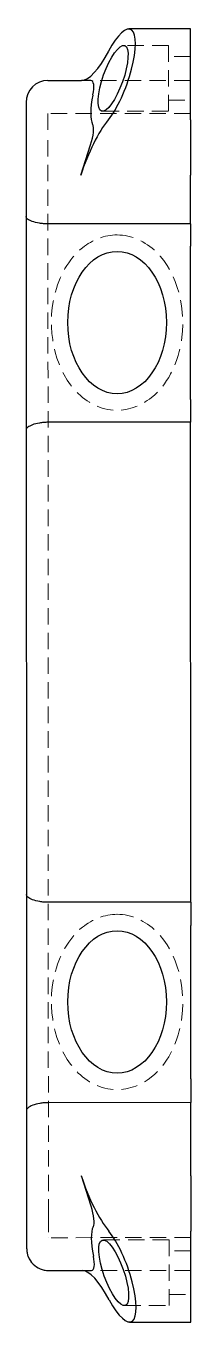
# Model space of a CAD drawing. Header units: millimetres. Extents: x 53 to 229, y 7 to 164.
# Drawn here: x 216.7 to 229.4, y 6.8 to 107.2 of the extents above.
import ezdxf

# ---------------------------------------------------------------- set-up
doc = ezdxf.new("R2010")
doc.units = ezdxf.units.MM
doc.linetypes.add('HIDDEN', pattern=[1.905, 1.27, -0.635])

msp = doc.modelspace()

# ---------------------------------------------------------------- linework, layer by layer
at = {"color": 7, "linetype": 'Continuous', "lineweight": 25}
for p, q in [((229.38, 107), (224.63, 107)), ((229.38, 99.98), (229.38, 107)), ((218.36, 103.01), (220.96, 103.01)), ((221.68, 103.01), (220.96, 103.01)), ((216.67, 101.32), (216.67, 98.04)), ((216.67, 101.32), (216.67, 101.32)), ((229.38, 99.98), (229.38, 95.7)), ((216.67, 98.04), (216.67, 92.5)), ((220.91, 95.69), (221.66, 98.04)), ((229.38, 91.93), (229.38, 95.7)), ((216.67, 92.5), (216.67, 90.2)), ((229.38, 91.93), (218.37, 91.92)), ((229.38, 91.93), (229.38, 90.2)), ((216.67, 90.2), (216.68, 78.33)), ((229.39, 78.34), (229.38, 90.2)), ((216.68, 78.33), (216.68, 76)), ((229.39, 78.34), (229.39, 76.58)), ((229.39, 76.58), (218.37, 76.58)), ((229.41, 39.46), (229.39, 76.58)), ((216.68, 76), (216.7, 40.06)), ((216.7, 40.06), (216.7, 37.66)), ((229.41, 39.46), (218.39, 39.46)), ((229.41, 39.46), (229.41, 37.66)), ((216.7, 37.66), (216.7, 25.79)), ((229.42, 25.8), (229.41, 37.66)), ((216.7, 25.79), (216.71, 23.35)), ((229.42, 25.8), (229.42, 23.97)), ((216.71, 23.35), (216.71, 15.95)), ((229.42, 23.97), (218.4, 23.96)), ((229.42, 18.31), (229.42, 23.97)), ((221.7, 15.95), (220.95, 18.3)), ((229.42, 18.31), (229.42, 14.03)), ((216.71, 15.95), (216.71, 12.67)), ((229.42, 7), (229.42, 14.03)), ((218.41, 10.98), (221.73, 10.98)), ((224.68, 7), (229.42, 7))]:
    msp.add_line(p, q, dxfattribs=at)
at = {"color": 7, "linetype": 'HIDDEN', "lineweight": 18}
for p, q in [((229.38, 105.29), (229.38, 107)), ((227.68, 105.73), (224.22, 105.73)), ((227.68, 100.64), (227.68, 105.73)), ((229.38, 104.88), (227.68, 104.88)), ((229.38, 105.29), (229.38, 103.02)), ((229.38, 103.02), (220.96, 103.01)), ((220.96, 103.01), (221.68, 103.01)), ((220.96, 103.01), (221.68, 103.01)), ((229.38, 103.02), (229.38, 103.02)), ((227.68, 101.49), (229.38, 101.49)), ((218.36, 100.47), (218.36, 98.77)), ((218.36, 100.47), (218.36, 100.47)), ((229.38, 100.47), (218.36, 100.47)), ((222.59, 100.64), (227.68, 100.64)), ((218.4, 15.22), (218.36, 98.77)), ((218.4, 15.22), (218.41, 13.52)), ((229.42, 13.53), (218.41, 13.52)), ((218.41, 13.52), (218.41, 13.52)), ((227.73, 13.36), (222.63, 13.35)), ((227.73, 8.27), (227.73, 13.36)), ((216.71, 12.67), (216.71, 12.67)), ((229.42, 12.51), (227.73, 12.51)), ((229.42, 10.99), (221.01, 10.98)), ((221.01, 10.98), (221.73, 10.98)), ((221.73, 10.98), (221.01, 10.98)), ((229.42, 10.99), (229.42, 10.99)), ((229.42, 10.99), (229.42, 8.71)), ((227.73, 9.12), (229.42, 9.12)), ((224.27, 8.27), (227.73, 8.27)), ((229.42, 7), (229.42, 8.71))]:
    msp.add_line(p, q, dxfattribs=at)
at = {"color": 7, "linetype": 'Continuous', "lineweight": 25}
for centre, start, end in [((218.36, 101.32), 90.0281, 180.0281), ((218.36, 101.32), 90.0281, 180.0281), ((218.41, 12.67), 180.0281, 270.0281)]:
    msp.add_arc(centre, 1.69, start, end, dxfattribs=at)
at = {"color": 7, "linetype": 'HIDDEN', "lineweight": 18}
msp.add_arc((218.41, 12.67), 1.69, 180.0281, 270.0281, dxfattribs=at)
at = {"color": 7, "linetype": 'Continuous', "lineweight": 25}
for centre, major_axis, start_param, end_param in [((223.4, 103.18), (1.34, 3.79), 3.81422, 7.370955), ((222.6, 108.1), (1.79, 5.06), 3.243783, 4.229362), ((221.14, 101.32), (0.6, 1.69), 5.159862, 6.385376), ((223.4, 103.18), (1.34, 3.79), 2.018269, 2.877163), ((222.54, 95.69), (1.79, 5.06), 0.672627, 1.672987), ((221.12, 98.04), (0.6, 1.69), 4.814579, 6.018756), ((222.58, 18.3), (-1.8, 5.06), 1.468606, 2.468965), ((221.16, 15.95), (-0.6, 1.69), 3.406022, 4.610199), ((223.45, 10.81), (-1.35, 3.79), 0.264429, 1.123323), ((223.45, 10.81), (-1.35, 3.79), 2.053823, 5.610558), ((221.18, 12.68), (-0.6, 1.69), 3.039402, 4.264916), ((222.65, 5.9), (-1.8, 5.06), 5.195416, 6.180995)]:
    msp.add_ellipse(centre, major_axis=major_axis, ratio=0.288915, start_param=start_param, end_param=end_param, dxfattribs=at)
for centre, major_axis, ratio in [((223.4, 103.18), (0.9, 2.53), 0.288915), ((223.71, 84.29), (0, 5.51), 0.692308), ((223.71, 31.75), (0, 5.51), 0.692308), ((223.45, 10.81), (-0.9, 2.53), 0.288915)]:
    msp.add_ellipse(centre, major_axis=major_axis, ratio=ratio, dxfattribs=at)
for points in [[(218.37, 91.92), (218.25, 91.92), (218.14, 91.93), (217.92, 91.95), (217.81, 91.96), (217.5, 92.01), (217.31, 92.06), (217, 92.17), (216.88, 92.23), (216.71, 92.36), (216.67, 92.43), (216.67, 92.5)], [(218.37, 76.58), (218.26, 76.58), (218.15, 76.57), (217.92, 76.55), (217.81, 76.54), (217.5, 76.49), (217.32, 76.44), (217.01, 76.33), (216.89, 76.26), (216.72, 76.13), (216.68, 76.06), (216.68, 76)], [(218.39, 39.46), (218.28, 39.46), (218.16, 39.46), (217.94, 39.48), (217.83, 39.49), (217.52, 39.55), (217.33, 39.6), (217.03, 39.72), (216.9, 39.79), (216.74, 39.92), (216.7, 39.99), (216.7, 40.06)], [(218.4, 23.96), (218.28, 23.96), (218.17, 23.96), (217.95, 23.94), (217.84, 23.92), (217.53, 23.87), (217.34, 23.82), (217.03, 23.7), (216.91, 23.63), (216.75, 23.49), (216.71, 23.42), (216.71, 23.35)]]:
    msp.add_open_spline(points, degree=3, knots=[0, 0, 0, 0, 0.125, 0.125, 0.25, 0.25, 0.5, 0.5, 0.75, 0.75, 1, 1, 1, 1], dxfattribs=at)
at = {"color": 7, "linetype": 'HIDDEN', "lineweight": 18}
for points in [[(223.71, 91.07), (222.75, 91.07), (221.8, 90.7), (221.04, 90.08), (219.96, 89.21), (219.22, 87.87), (218.87, 86.39), (218.27, 83.87), (218.81, 80.93), (220.4, 79.12), (221.18, 78.23), (222.26, 77.61), (223.41, 77.52), (224.47, 77.44), (225.53, 77.82), (226.37, 78.5), (227.57, 79.46), (228.35, 81), (228.65, 82.67), (229.11, 85.22), (228.43, 88.1), (226.73, 89.76), (225.91, 90.56), (224.83, 91.07), (223.71, 91.07)], [(223.71, 38.53), (222.75, 38.53), (221.8, 38.15), (221.04, 37.54), (219.96, 36.66), (219.22, 35.33), (218.87, 33.85), (218.27, 31.33), (218.81, 28.39), (220.4, 26.58), (221.18, 25.68), (222.26, 25.07), (223.41, 24.98), (224.47, 24.9), (225.53, 25.28), (226.37, 25.95), (227.57, 26.92), (228.35, 28.46), (228.65, 30.13), (229.11, 32.68), (228.43, 35.56), (226.73, 37.22), (225.91, 38.02), (224.83, 38.53), (223.71, 38.53)]]:
    msp.add_open_spline(points, degree=3, knots=[-3.141593, -3.141593, -3.141593, -3.141593, -2.630358, -2.630358, -2.630358, -1.904329, -1.904329, -1.904329, -0.667065, -0.667065, -0.667065, -0.0533, -0.0533, -0.0533, 0.510728, 0.510728, 0.510728, 1.314834, 1.314834, 1.314834, 2.546777, 2.546777, 2.546777, 3.141593, 3.141593, 3.141593, 3.141593], dxfattribs=at)

doc.saveas('drawing.dxf')
